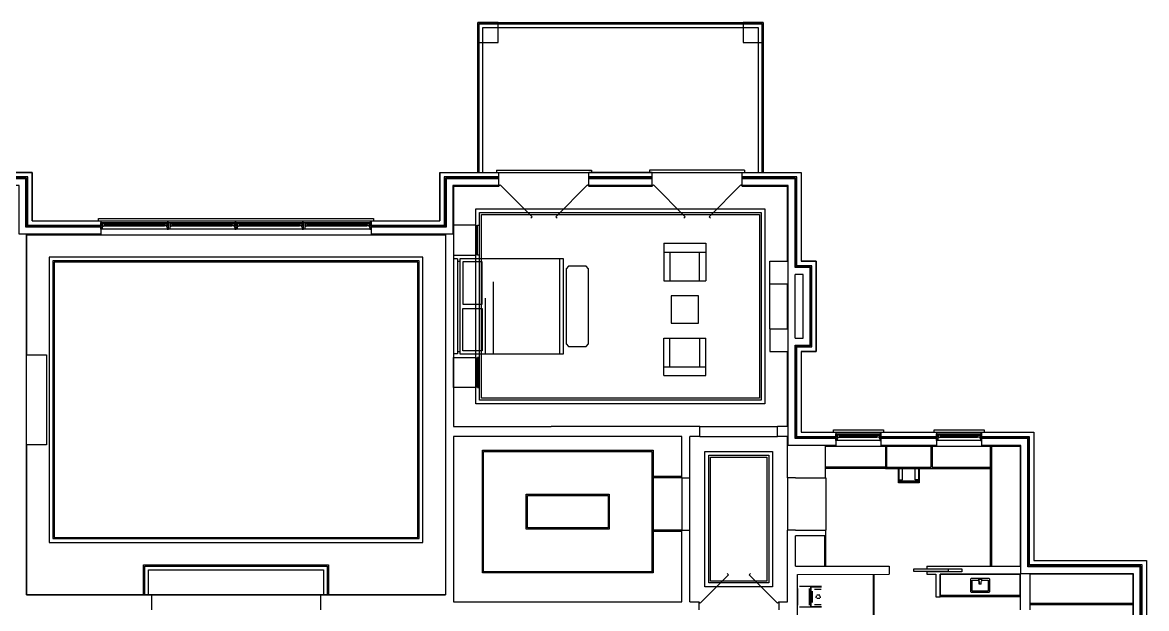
# Model space of a CAD drawing. Header units: metres. Extents: x -730 to 730, y 0 to 1069.
# Drawn here: x -171 to 728, y 600 to 1069 of the extents above; entities that cross this region are included whole.
import ezdxf

# ---------------------------------------------------------------- set-up
doc = ezdxf.new("R2010")
doc.units = ezdxf.units.M

msp = doc.modelspace()

# ---------------------------------------------------------------- linework, layer by layer
at = {"layer": 'Defpoints'}
msp.add_lwpolyline([(-452.05, 948.83), (-163.04, 948.83), (-163.04, 910.08), (162.95, 910.08), (162.95, 948.83), (451.95, 948.85), (451.95, 877.83), (463.96, 877.83), (463.96, 805.83), (451.95, 805.83), (451.95, 741.08), (638.04, 741.09), (638.05, 638.5), (728.04, 638.5), (728.04, 481.5), (623.05, 481.5), (623.05, 486), (448.95, 486)], dxfattribs=at)
at = {"layer": 'Defpoints', "elevation": -0.34}
msp.add_lwpolyline([(-167.54, 899.09), (167.45, 899.09), (167.45, 611.09), (-167.54, 611.09)], close=True, dxfattribs=at)
at = {"layer": 'FP-Above'}
for p, q in [((441.01, 704.74), (441.04, 662.74)), ((471.51, 704.75), (471.55, 662.75))]:
    msp.add_line(p, q, dxfattribs=at)
at = {"layer": 'FP-Above', "elevation": -0.34}
for points in [[(-149.54, 653.08), (149.45, 653.08), (149.45, 881.08), (-149.54, 881.08)], [(-146.54, 656.08), (146.45, 656.08), (146.45, 878.08), (-146.54, 878.08)], [(-145.54, 657.08), (145.45, 657.08), (145.45, 877.08), (-145.54, 877.08)], [(374.96, 725.83), (428.96, 725.83), (428.96, 617.58), (374.96, 617.58)], [(377.96, 722.83), (425.96, 722.83), (425.96, 620.58), (377.96, 620.58)], [(379.46, 721.33), (424.46, 721.33), (424.46, 622.08), (379.46, 622.08)]]:
    msp.add_lwpolyline(points, close=True, dxfattribs=at)
msp.add_lwpolyline([(-67.54, 611.08), (67.45, 611.08)], dxfattribs=at)
at = {"layer": 'FP-Balcony', "elevation": -0.34}
for points in [[(193.46, 948.83), (193.46, 1068.83), (421.45, 1068.83), (421.45, 948.83)], [(194.46, 948.83), (194.46, 1067.83), (420.45, 1067.83), (420.45, 948.83)], [(197.46, 948.83), (197.46, 1064.83), (417.45, 1064.83), (417.45, 948.83)]]:
    msp.add_lwpolyline(points, dxfattribs=at)
at = {"layer": 'FP-Below', "elevation": -0.34}
for points in [[(193.46, 1052.83), (209.46, 1052.83), (209.46, 1068.83), (193.46, 1068.83)], [(405.45, 1052.83), (421.45, 1052.83), (421.45, 1068.83), (405.45, 1068.83)]]:
    msp.add_lwpolyline(points, close=True, dxfattribs=at)
at = {"layer": 'FP-Door'}
for points in [[(235.67, 912.38), (236.73, 913.44), (211.27, 938.89), (210.21, 937.83)], [(256.75, 912.38), (255.68, 913.44), (281.14, 938.89), (282.2, 937.83)], [(358.17, 912.38), (359.23, 913.44), (333.78, 938.89), (332.71, 937.83)], [(379.25, 912.38), (378.19, 913.44), (403.64, 938.89), (404.71, 937.83)], [(392.59, 628.21), (393.65, 627.15), (371.02, 604.52), (369.96, 605.58)], [(411.33, 628.21), (410.27, 627.15), (432.9, 604.52), (433.96, 605.58)]]:
    msp.add_lwpolyline(points, dxfattribs=at)
msp.add_lwpolyline([(541.76, 631.5), (541.76, 630), (569.76, 630), (569.76, 631.5)], close=True, dxfattribs=at)
at = {"layer": 'FP-Fixture'}
for p, q in [((191.95, 905.83), (192.95, 905.83)), ((173.95, 879.83), (173.95, 803.83)), ((176.95, 879.83), (173.95, 879.83)), ((176.95, 879.83), (176.95, 803.83)), ((176.95, 877.83), (178.95, 877.83)), ((178.95, 879.83), (178.95, 803.83)), ((261.95, 879.83), (178.95, 879.83)), ((181.38, 877.41), (181.38, 843.55)), ((196.68, 877.41), (181.38, 877.41)), ((196.68, 843.55), (196.68, 877.41)), ((258.95, 803.83), (258.95, 879.83)), ((261.95, 803.83), (261.95, 879.83)), ((205.57, 861.47), (205.57, 803.83)), ((199.11, 848.33), (199.11, 803.83)), ((181.38, 843.55), (196.68, 843.55)), ((181.38, 806.26), (181.38, 840.11)), ((181.38, 840.11), (196.68, 840.11)), ((196.68, 840.11), (196.68, 806.26)), ((176.95, 803.83), (173.95, 803.83)), ((176.95, 805.83), (178.95, 805.83)), ((178.95, 803.83), (261.95, 803.83)), ((196.68, 806.26), (181.38, 806.26)), ((191.95, 799.83), (192.95, 799.83)), ((191.95, 777.83), (192.95, 777.83)), ((519.2, 730.08), (519.2, 712.08)), ((556.7, 730.08), (556.7, 712.08)), ((603.04, 730.08), (603.05, 634)), ((519.2, 712.08), (556.7, 712.08)), ((356.46, 705.71, -0.27), (332.46, 705.71, -0.34)), ((356.46, 704.71, -0.27), (332.46, 704.71, -0.34)), ((356.46, 662.71, -0.27), (332.46, 662.71, -0.34)), ((356.46, 661.71, -0.27), (332.46, 661.71, -0.34)), ((563.05, 627.5), (563.05, 609.5)), ((627.05, 627.5), (563.05, 627.5)), ((594.8, 624.25), (594.8, 624)), ((595.3, 624.25), (595.3, 624)), ((627.05, 609.5), (627.05, 627.5)), ((448.95, 616.23), (448.95, 602.75)), ((456.93, 617.76), (450.46, 617.75)), ((468.11, 617.74), (457.33, 617.74)), ((458.44, 609.49), (458.44, 616.24)), ((458.58, 616.02), (458.58, 609.49)), ((459.5, 617.03), (459.14, 617.03)), ((459.14, 616.59), (459.49, 616.59)), ((459.49, 616.97), (459.49, 602.01)), ((468.09, 617.35), (459.87, 617.35)), ((460.92, 604.9), (460.92, 614.09)), ((462.43, 615.61), (468, 615.61)), ((458.44, 609.49), (458.44, 602.74)), ((458.58, 602.96), (458.58, 609.49)), ((459.14, 602.4), (459.49, 602.4)), ((462.43, 603.38), (468, 603.38)), ((463.87, 610.37), (463.87, 609.49)), ((463.87, 608.62), (463.87, 609.49)), ((466.72, 610.77), (464.38, 610.86)), ((466.72, 608.21), (464.38, 608.12)), ((467.21, 609.5), (467.21, 610.28)), ((467.21, 609.49), (467.21, 608.71)), ((627.05, 610.5), (563.05, 610.5)), ((627.05, 609.5), (563.05, 609.5)), ((456.93, 601.22), (450.46, 601.23)), ((468.11, 601.24), (457.33, 601.24)), ((459.5, 601.96), (459.14, 601.96)), ((468.09, 601.63), (459.87, 601.63))]:
    msp.add_line(p, q, dxfattribs=at)
at = {"layer": 'FP-Fixture', "elevation": -0.34}
for points in [[(173.95, 906.83), (173.95, 882.83), (191.95, 882.83), (191.95, 906.83)], [(192.95, 882.83), (192.95, 906.83), (194.45, 906.83), (194.45, 882.83)], [(263.95, 871.83), (263.95, 811.83), (265.95, 809.83), (279.95, 809.83), (281.95, 811.83), (281.95, 871.83), (279.95, 873.83), (265.95, 873.83)], [(173.95, 776.83), (173.95, 800.83), (191.95, 800.83), (191.95, 776.83)], [(192.95, 800.83), (192.95, 776.83), (194.45, 776.83), (194.45, 800.83)], [(197.95, 725.83), (332.46, 725.83), (332.46, 629.58), (197.95, 629.58)], [(231.95, 691.58), (298.46, 691.58), (298.46, 663.58), (231.95, 663.58)]]:
    msp.add_lwpolyline(points, close=True, dxfattribs=at)
at = {"layer": 'FP-Fixture'}
for points, elevation in [([(257.95, 737.83), (257.95, 737.83)], -0.34), ([(519.2, 712.08), (471.46, 712.08)], -0.34), ([(556.7, 712.08), (603.05, 712.08)], -0.34), ([(471.47, 658.21), (471.47, 633.99)], 0.17)]:
    msp.add_lwpolyline(points, dxfattribs=dict(at, elevation=elevation))
for points in [[(509.76, 591.49), (509.76, 627.5)], [(510.26, 591.49), (510.26, 627.5)], [(595.8, 624.5), (602.05, 624.5), (602.55, 624), (602.55, 613.5), (602.05, 613), (588.05, 613), (587.55, 613.5), (587.55, 624), (588.05, 624.5), (594.3, 624.5)], [(596.05, 622.75), (601.55, 622.75), (601.55, 614), (588.55, 614), (588.55, 622.75), (594.05, 622.75)], [(594.3, 622), (594.05, 622), (594.05, 624), (596.05, 624), (596.05, 622), (595.8, 622)], [(595.8, 624.5), (595.8, 624.25), (594.3, 624.25), (594.3, 624.5)], [(595.8, 619.75), (594.3, 619.75), (594.3, 623.75), (595.8, 623.75)], [(595.55, 621.75), (595.55, 619.75), (594.55, 619.75), (594.55, 621.75)], [(635.05, 603.5), (717.04, 603.5)]]:
    msp.add_lwpolyline(points, dxfattribs=at)
at = {"layer": 'FP-Furniture'}
for p, q in [((341.98, 892.21), (341.98, 862.17)), ((341.98, 892.21), (375.67, 892.21)), ((375.67, 892.21), (375.68, 862.17)), ((341.98, 885.21), (375.68, 885.21)), ((346.98, 885.21), (346.98, 862.17)), ((370.68, 862.17), (370.68, 885.21)), ((341.98, 862.17), (375.68, 862.17)), ((426.96, 823.83), (426.96, 859.83)), ((341.98, 786.42), (341.98, 816.46)), ((341.98, 816.46), (375.68, 816.46)), ((346.98, 793.42), (346.98, 816.46)), ((370.68, 816.46), (370.68, 793.41)), ((375.67, 786.41), (375.68, 816.46)), ((341.98, 793.42), (375.68, 793.41)), ((341.98, 786.42), (375.67, 786.41))]:
    msp.add_line(p, q, dxfattribs=at)
at = {"layer": 'FP-Furniture', "elevation": -0.34}
msp.add_lwpolyline([(347.98, 828.46), (369.68, 828.46), (369.68, 850.17), (347.98, 850.17)], close=True, dxfattribs=at)
at = {"layer": 'FP-Furniture', "color": 8, "elevation": -0.34}
for points in [[(546.17, 712.08), (546.17, 700.74), (529.8, 700.74), (529.8, 712.08)], [(530.09, 712.08), (530.09, 703), (532.89, 703), (532.89, 712.08)], [(545.82, 712.08), (545.82, 703), (543.02, 703), (543.02, 712.08)]]:
    msp.add_lwpolyline(points, dxfattribs=at)
at = {"layer": 'FP-Furniture', "color": 8, "elevation": -0.68}
msp.add_lwpolyline([(530.17, 702.33), (545.74, 702.33), (545.74, 701.09), (530.17, 701.09)], close=True, dxfattribs=at)
at = {"layer": 'FP-Mill'}
for p, q in [((370.96, 745.83), (432.95, 745.83)), ((370.96, 737.83), (432.95, 737.83)), ((520.2, 730.08), (520.2, 713.08)), ((555.7, 730.08), (555.7, 713.08)), ((604.04, 730.08), (604.05, 634)), ((520.2, 713.08), (555.7, 713.08)), ((356.46, 704.71, -0.27), (356.46, 662.71)), ((362.96, 662.71), (362.96, 704.71))]:
    msp.add_line(p, q, dxfattribs=at)
at = {"layer": 'FP-Mill', "elevation": -0.34}
for points in [[(191.65, 919.83), (422.96, 919.83), (422.96, 763.83), (191.65, 763.83)], [(194.65, 916.83), (419.96, 916.83), (419.96, 766.83), (194.65, 766.83)], [(196.15, 915.33), (418.46, 915.33), (418.46, 768.33), (196.15, 768.33)], [(232.95, 690.58), (297.46, 690.58), (297.46, 664.58), (232.95, 664.58)]]:
    msp.add_lwpolyline(points, close=True, dxfattribs=at)
at = {"layer": 'FP-Mill'}
for points, elevation in [([(258.95, 737.83), (258.95, 737.83)], -0.34), ([(333.46, 661.71), (333.46, 628.58), (196.95, 628.58), (196.95, 726.83), (333.46, 726.83), (333.46, 705.71)], -0.34), ([(519.2, 713.08), (471.46, 713.08)], -0.34), ([(556.7, 713.08), (603.05, 713.08)], -0.34), ([(333.46, 704.71), (333.46, 662.71)], -0.34), ([(470.47, 658.21), (470.47, 633.99)], 0.17)]:
    msp.add_lwpolyline(points, dxfattribs=dict(at, elevation=elevation))
msp.add_lwpolyline([(635.05, 604.5), (717.04, 604.5)], dxfattribs=at)
at = {"layer": 'FP-Proposed Wall'}
for p, q in [((-163.04, 948.83), (-210.3, 948.83)), ((-163.04, 910.08), (-163.04, 948.83)), ((162.95, 948.83), (162.95, 910.08)), ((210.21, 937.83), (210.21, 948.83)), ((332.71, 948.83), (282.2, 948.83)), ((282.2, 937.83), (282.2, 948.83)), ((332.71, 937.83), (332.71, 948.83)), ((404.71, 937.83), (404.71, 948.83)), ((451.95, 948.83), (451.96, 877.83)), ((173.95, 937.83), (173.95, 745.83)), ((173.95, 937.83), (210.21, 937.83)), ((282.2, 937.83), (332.71, 937.83)), ((404.71, 937.83), (440.95, 937.83)), ((440.95, 877.83), (440.95, 937.83)), ((-163.04, 910.08), (-108.05, 910.08, -0.34)), ((-108.05, 910.08, -0.34), (-108.05, 899.09, -0.34)), ((107.95, 910.08), (107.95, 899.08)), ((107.95, 910.08), (162.95, 910.08)), ((-167.54, 899.08), (-108.05, 899.09, -0.34)), ((-167.54, 899.08), (-167.54, 803.08)), ((107.95, 899.08), (167.45, 899.08)), ((167.45, 899.08), (167.45, 611.08)), ((426.96, 859.83), (426.96, 877.83)), ((426.96, 877.83), (440.96, 877.83)), ((426.96, 859.83), (440.96, 859.83)), ((440.96, 823.83), (440.96, 859.83)), ((426.96, 823.83), (426.96, 805.83)), ((426.96, 823.83), (440.96, 823.83)), ((-167.54, 803.08), (-151.54, 803.08)), ((-151.54, 803.08), (-151.54, 731.08)), ((426.96, 805.83), (440.96, 805.83)), ((440.96, 745.83), (440.96, 805.83)), ((451.95, 805.83), (451.95, 741.08)), ((173.95, 745.83), (251.95, 745.83)), ((173.95, 737.83), (173.95, 605.58)), ((251.95, 737.83), (173.95, 737.83)), ((370.96, 745.83), (251.95, 745.83)), ((356.46, 737.83), (251.95, 737.83)), ((356.46, 704.71), (356.46, 737.83)), ((362.96, 704.71), (362.96, 737.83)), ((370.96, 737.83), (362.96, 737.83)), ((370.96, 737.83), (370.96, 745.83)), ((432.95, 737.83), (432.95, 745.83)), ((440.96, 745.83), (432.95, 745.83)), ((440.96, 737.83), (432.95, 737.83)), ((440.96, 704.71), (440.96, 737.83)), ((451.95, 741.08), (479.7, 741.08)), ((479.7, 741.08), (479.7, 730.08)), ((515.7, 741.08), (515.7, 730.08)), ((515.7, 741.08), (560.2, 741.08)), ((560.2, 741.08), (560.2, 730.08)), ((596.2, 741.08), (638.04, 741.08)), ((596.2, 741.08), (596.2, 730.08)), ((638.04, 741.08), (638.05, 638.5)), ((-167.54, 731.08), (-167.54, 611.08)), ((-151.54, 731.08), (-167.54, 731.08)), ((471.46, 709.21), (471.46, 730.08)), ((471.46, 730.08), (479.7, 730.08)), ((515.7, 730.08), (560.2, 730.08)), ((596.2, 730.08), (627.04, 730.08)), ((627.04, 730.08), (627.05, 634)), ((356.46, 704.71, -0.27), (362.96, 704.71)), ((447.46, 704.71), (440.95, 704.71)), ((447.47, 704.71), (471.46, 704.71)), ((471.46, 704.71), (471.46, 709.21)), ((356.46, 605.58), (356.46, 662.71)), ((356.46, 662.71), (362.96, 662.71)), ((362.96, 605.58), (362.96, 662.71)), ((440.96, 605.58), (440.96, 662.71)), ((447.46, 662.71), (440.96, 662.71)), ((447.46, 633.99), (447.46, 658.21)), ((471.47, 658.21), (447.46, 658.21)), ((447.47, 662.71), (471.47, 662.71)), ((471.47, 662.71), (471.47, 658.21)), ((638.05, 638.5), (638.04, 638.5)), ((638.05, 638.5), (728.04, 638.5)), ((728.04, 638.5), (728.04, 590)), ((447.46, 633.99), (522.26, 634)), ((522.26, 634), (522.26, 627.5)), ((552.26, 634), (552.26, 632)), ((552.26, 634), (627.05, 634)), ((552.26, 629.5), (552.26, 627.5)), ((448.95, 627.49), (522.26, 627.5)), ((448.95, 492.5), (448.95, 627.49)), ((552.26, 627.5), (559.55, 627.5)), ((563.05, 627.5), (627.05, 627.5)), ((627.05, 627.5), (627.05, 599.08)), ((635.05, 599.08), (635.05, 627.5)), ((717.04, 627.5), (635.05, 627.5)), ((717.04, 627.5), (717.04, 590)), ((-167.54, 611.08), (-67.54, 611.08)), ((-67.54, 611.08), (-67.54, 599.08)), ((67.45, 611.08), (67.45, 599.08)), ((67.45, 611.08), (167.45, 611.08)), ((173.95, 605.58), (356.46, 605.58)), ((362.96, 605.58), (369.96, 605.58)), ((369.96, 605.58), (369.96, 599.08)), ((433.96, 605.58), (433.96, 599.08)), ((433.96, 605.58), (440.96, 605.58))]:
    msp.add_line(p, q, dxfattribs=at)
at = {"layer": 'FP-Proposed Wall', "color": 8}
for p, q in [((552.26, 632), (580.26, 632)), ((580.26, 629.5), (552.26, 629.5)), ((580.26, 632), (580.26, 629.5))]:
    msp.add_line(p, q, dxfattribs=at)
at = {"layer": 'FP-Proposed Wall'}
for points in [[(451.96, 805.83), (463.96, 805.83), (463.96, 877.83), (451.96, 877.83)], [(559.55, 627.5), (559.55, 609.5), (563.05, 609.5), (563.05, 627.5)]]:
    msp.add_lwpolyline(points, dxfattribs=at)
at = {"layer": 'FP-Stair', "elevation": -0.68}
for points in [[(208.2, 950.83), (208.2, 948.83)], [(208.2, 950.83), (284.19, 950.83), (284.19, 948.83)], [(406.7, 950.83), (330.71, 950.83), (330.71, 948.83)], [(406.7, 950.83), (406.7, 948.83)]]:
    msp.add_lwpolyline(points, dxfattribs=at)
at = {"layer": 'FP-Stair'}
for points in [[(-74.04, 611.08), (-74.04, 635.08), (73.95, 635.08), (73.95, 611.08)], [(-73.04, 611.08), (-73.04, 634.08), (72.95, 634.08), (72.95, 611.08)], [(-70.04, 611.08), (-70.04, 631.08), (69.95, 631.08), (69.95, 611.08)]]:
    msp.add_lwpolyline(points, dxfattribs=at)
at = {"layer": 'FP-Wall Detail'}
for points in [[(-108.05, 906.58), (-166.55, 906.58), (-166.55, 945.33), (-210.3, 945.33)], [(-108.05, 905.58), (-167.55, 905.58), (-167.55, 944.33), (-210.3, 944.33)], [(-108.05, 905.08), (-168.05, 905.08), (-168.05, 943.83), (-210.3, 943.83)], [(210.21, 945.33), (166.45, 945.33), (166.45, 906.58), (107.95, 906.58)], [(210.21, 944.33), (167.45, 944.33), (167.45, 905.58), (107.95, 905.58)], [(210.21, 943.83), (167.95, 943.83), (167.95, 905.08), (107.95, 905.08)], [(332.71, 945.33), (282.19, 945.33)], [(332.71, 944.33), (282.19, 944.33)], [(332.71, 943.83), (282.19, 943.83)], [(448.46, 874.33), (448.46, 945.33), (404.71, 945.33)], [(447.46, 873.33), (447.46, 944.33), (404.71, 944.33)], [(446.96, 872.83), (446.96, 943.83), (404.71, 943.83)], [(-108.05, 899.58), (-173.55, 899.58), (-173.55, 938.33), (-210.3, 938.33)], [(210.21, 938.33), (173.45, 938.33), (173.45, 899.58), (107.95, 899.58)], [(332.71, 938.33), (282.2, 938.33)], [(479.7, 730.58), (441.46, 730.58), (441.46, 938.33), (404.71, 938.33)], [(446.96, 810.83), (458.96, 810.83), (458.96, 872.83), (446.96, 872.83)], [(447.46, 810.33), (459.46, 810.33), (459.46, 873.33), (447.46, 873.33)], [(448.46, 809.33), (460.46, 809.33), (460.46, 874.33), (448.46, 874.33)], [(446.96, 816.33), (453.46, 816.33), (453.46, 867.33), (446.96, 867.33)], [(446.96, 816.33), (446.96, 867.33)], [(479.7, 736.08), (446.96, 736.08), (446.96, 810.83)], [(479.7, 736.58), (447.46, 736.58), (447.46, 810.33)], [(479.7, 737.58), (448.46, 737.58), (448.46, 809.33)], [(560.2, 737.58), (515.7, 737.58)], [(724.54, 590), (724.54, 635), (634.55, 635), (634.55, 737.58), (596.2, 737.58)], [(560.2, 736.58), (515.7, 736.58)], [(560.2, 736.08), (515.7, 736.08)], [(560.2, 730.58), (515.7, 730.58)], [(723.54, 590), (723.54, 634), (633.55, 634), (633.55, 736.58), (596.2, 736.58)], [(723.04, 590), (723.04, 633.5), (633.05, 633.5), (633.05, 736.08), (596.2, 736.08)], [(717.54, 590), (717.54, 628), (627.55, 628), (627.55, 730.58), (596.2, 730.58)]]:
    msp.add_lwpolyline(points, dxfattribs=at)
at = {"layer": 'FP-Window'}
for p, q in [((-110.05, 910.08), (-110.05, 912.08)), ((-110.05, 912.08), (109.95, 912.08)), ((-107.05, 908.98), (-55.05, 908.98)), ((-53.05, 908.98), (-1.05, 908.98)), ((0.95, 908.98), (52.95, 908.98)), ((54.95, 908.98), (106.95, 908.98)), ((109.95, 912.08), (109.95, 910.08)), ((-108.05, 899.08), (107.95, 899.08)), ((-55.05, 903.48), (-107.05, 903.48)), ((-105.05, 906.73), (-105.05, 907.23)), ((-104.8, 907.73), (-104.55, 907.48)), ((-57.3, 907.73), (-104.8, 907.73)), ((-104.8, 906.23), (-104.55, 906.48)), ((-104.8, 906.23), (-57.3, 906.23)), ((-104.55, 907.48), (-104.55, 907.35)), ((-104.55, 906.6), (-104.55, 906.48)), ((-57.3, 907.73), (-57.55, 907.48)), ((-57.55, 907.48), (-57.55, 907.35)), ((-57.55, 906.6), (-57.55, 906.48)), ((-57.3, 906.23), (-57.55, 906.48)), ((-57.05, 906.73), (-57.05, 907.23)), ((-1.05, 903.48), (-53.05, 903.48)), ((-51.05, 906.73), (-51.05, 907.23)), ((-50.8, 907.73), (-50.55, 907.48)), ((-3.3, 907.73), (-50.8, 907.73)), ((-50.8, 906.23), (-50.55, 906.48)), ((-50.8, 906.23), (-3.3, 906.23)), ((-50.55, 907.48), (-50.55, 907.35)), ((-50.55, 906.6), (-50.55, 906.48)), ((-3.3, 907.73), (-3.55, 907.48)), ((-3.55, 907.48), (-3.55, 907.35)), ((-3.55, 906.6), (-3.55, 906.48)), ((-3.3, 906.23), (-3.55, 906.48)), ((-3.05, 906.73), (-3.05, 907.23)), ((52.95, 903.48), (0.95, 903.48)), ((2.95, 906.73), (2.95, 907.23)), ((3.2, 907.73), (3.45, 907.48)), ((50.7, 907.73), (3.2, 907.73)), ((3.2, 906.23), (3.45, 906.48)), ((3.2, 906.23), (50.7, 906.23)), ((3.45, 907.48), (3.45, 907.35)), ((3.45, 906.6), (3.45, 906.48)), ((50.7, 907.73), (50.45, 907.48)), ((50.45, 907.48), (50.45, 907.35)), ((50.45, 906.6), (50.45, 906.48)), ((50.7, 906.23), (50.45, 906.48)), ((50.95, 906.73), (50.95, 907.23)), ((106.95, 903.48), (54.95, 903.48)), ((56.95, 906.73), (56.95, 907.23)), ((57.2, 907.73), (57.45, 907.48)), ((104.7, 907.73), (57.2, 907.73)), ((57.2, 906.23), (57.45, 906.48)), ((57.2, 906.23), (104.7, 906.23)), ((57.45, 907.48), (57.45, 907.35)), ((57.45, 906.6), (57.45, 906.48)), ((104.7, 907.73), (104.45, 907.48)), ((104.45, 907.48), (104.45, 907.35)), ((104.45, 906.6), (104.45, 906.48)), ((104.7, 906.23), (104.45, 906.48)), ((104.95, 906.73), (104.95, 907.23)), ((107.95, 899.08), (107.95, 899.08)), ((477.7, 741.08), (477.7, 743.08)), ((477.7, 743.08), (517.7, 743.08)), ((480.7, 739.98), (514.7, 739.98)), ((482.7, 737.73), (482.7, 738.23)), ((482.95, 738.73), (483.2, 738.48)), ((512.45, 738.73), (482.95, 738.73)), ((482.95, 737.23), (483.2, 737.48)), ((482.95, 737.23), (512.45, 737.23)), ((483.2, 738.48), (483.2, 738.35)), ((483.2, 737.6), (483.2, 737.48)), ((512.45, 738.73), (512.2, 738.48)), ((512.2, 738.48), (512.2, 738.35)), ((512.2, 737.6), (512.2, 737.48)), ((512.45, 737.23), (512.2, 737.48)), ((512.7, 737.73), (512.7, 738.23)), ((517.7, 743.08), (517.7, 741.08)), ((558.2, 741.08), (558.2, 743.08)), ((558.2, 743.08), (598.2, 743.08)), ((561.2, 739.98), (595.2, 739.98)), ((563.2, 737.73), (563.2, 738.23)), ((563.45, 738.73), (563.7, 738.48)), ((592.95, 738.73), (563.45, 738.73)), ((563.45, 737.23), (563.7, 737.48)), ((563.45, 737.23), (592.95, 737.23)), ((563.7, 738.48), (563.7, 738.35)), ((563.7, 737.6), (563.7, 737.48)), ((592.95, 738.73), (592.7, 738.48)), ((592.7, 738.48), (592.7, 738.35)), ((592.7, 737.6), (592.7, 737.48)), ((592.95, 737.23), (592.7, 737.48)), ((593.2, 737.73), (593.2, 738.23)), ((598.2, 743.08), (598.2, 741.08)), ((479.7, 730.08), (515.7, 730.08)), ((514.7, 734.48), (480.7, 734.48)), ((515.7, 730.08), (515.7, 730.08)), ((560.2, 730.08), (596.2, 730.08)), ((595.2, 734.48), (561.2, 734.48)), ((596.2, 730.08), (596.2, 730.08))]:
    msp.add_line(p, q, dxfattribs=at)
for points in [[(-108.05, 908.98), (-107.05, 908.98), (-107.05, 905.98), (-106.55, 905.98), (-106.55, 905.48), (-107.05, 905.48), (-107.05, 903.48), (-108.05, 903.48), (-108.05, 908.98)], [(-54.05, 908.98), (-55.05, 908.98), (-55.05, 905.98), (-55.55, 905.98), (-55.55, 905.48), (-55.05, 905.48), (-55.05, 903.48), (-54.05, 903.48), (-54.05, 908.98)], [(-54.05, 908.98), (-53.05, 908.98), (-53.05, 905.98), (-52.55, 905.98), (-52.55, 905.48), (-53.05, 905.48), (-53.05, 903.48), (-54.05, 903.48), (-54.05, 908.98)], [(-0.05, 908.98), (-1.05, 908.98), (-1.05, 905.98), (-1.55, 905.98), (-1.55, 905.48), (-1.05, 905.48), (-1.05, 903.48), (-0.05, 903.48), (-0.05, 908.98)], [(-0.05, 908.98), (0.95, 908.98), (0.95, 905.98), (1.45, 905.98), (1.45, 905.48), (0.95, 905.48), (0.95, 903.48), (-0.05, 903.48), (-0.05, 908.98)], [(53.95, 908.98), (52.95, 908.98), (52.95, 905.98), (52.45, 905.98), (52.45, 905.48), (52.95, 905.48), (52.95, 903.48), (53.95, 903.48), (53.95, 908.98)], [(53.95, 908.98), (54.95, 908.98), (54.95, 905.98), (55.45, 905.98), (55.45, 905.48), (54.95, 905.48), (54.95, 903.48), (53.95, 903.48), (53.95, 908.98)], [(107.95, 908.98), (106.95, 908.98), (106.95, 905.98), (106.45, 905.98), (106.45, 905.48), (106.95, 905.48), (106.95, 903.48), (107.95, 903.48), (107.95, 908.98)], [(-104.8, 907.73), (-106.8, 907.73), (-106.8, 906.23), (-104.8, 906.23)], [(-105.05, 907.35), (-57.05, 907.35), (-57.05, 907.23), (-105.05, 907.23)], [(-105.05, 906.6), (-57.05, 906.6), (-57.05, 906.73), (-105.05, 906.73)], [(-57.3, 907.73), (-55.3, 907.73), (-55.3, 906.23), (-57.3, 906.23)], [(-50.8, 907.73), (-52.8, 907.73), (-52.8, 906.23), (-50.8, 906.23)], [(-51.05, 907.35), (-3.05, 907.35), (-3.05, 907.23), (-51.05, 907.23)], [(-51.05, 906.6), (-3.05, 906.6), (-3.05, 906.73), (-51.05, 906.73)], [(-3.3, 907.73), (-1.3, 907.73), (-1.3, 906.23), (-3.3, 906.23)], [(3.2, 907.73), (1.2, 907.73), (1.2, 906.23), (3.2, 906.23)], [(2.95, 907.35), (50.95, 907.35), (50.95, 907.23), (2.95, 907.23)], [(2.95, 906.6), (50.95, 906.6), (50.95, 906.73), (2.95, 906.73)], [(50.7, 907.73), (52.7, 907.73), (52.7, 906.23), (50.7, 906.23)], [(57.2, 907.73), (55.2, 907.73), (55.2, 906.23), (57.2, 906.23)], [(56.95, 907.35), (104.95, 907.35), (104.95, 907.23), (56.95, 907.23)], [(56.95, 906.6), (104.95, 906.6), (104.95, 906.73), (56.95, 906.73)], [(104.7, 907.73), (106.7, 907.73), (106.7, 906.23), (104.7, 906.23)], [(479.7, 739.98), (480.7, 739.98), (480.7, 736.98), (481.2, 736.98), (481.2, 736.48), (480.7, 736.48), (480.7, 734.48), (479.7, 734.48), (479.7, 739.98)], [(482.95, 738.73), (480.95, 738.73), (480.95, 737.23), (482.95, 737.23)], [(482.7, 738.35), (512.7, 738.35), (512.7, 738.23), (482.7, 738.23)], [(482.7, 737.6), (512.7, 737.6), (512.7, 737.73), (482.7, 737.73)], [(512.45, 738.73), (514.45, 738.73), (514.45, 737.23), (512.45, 737.23)], [(515.7, 739.98), (514.7, 739.98), (514.7, 736.98), (514.2, 736.98), (514.2, 736.48), (514.7, 736.48), (514.7, 734.48), (515.7, 734.48), (515.7, 739.98)], [(560.2, 739.98), (561.2, 739.98), (561.2, 736.98), (561.7, 736.98), (561.7, 736.48), (561.2, 736.48), (561.2, 734.48), (560.2, 734.48), (560.2, 739.98)], [(563.45, 738.73), (561.45, 738.73), (561.45, 737.23), (563.45, 737.23)], [(563.2, 738.35), (593.2, 738.35), (593.2, 738.23), (563.2, 738.23)], [(563.2, 737.6), (593.2, 737.6), (593.2, 737.73), (563.2, 737.73)], [(592.95, 738.73), (594.95, 738.73), (594.95, 737.23), (592.95, 737.23)], [(596.2, 739.98), (595.2, 739.98), (595.2, 736.98), (594.7, 736.98), (594.7, 736.48), (595.2, 736.48), (595.2, 734.48), (596.2, 734.48), (596.2, 739.98)]]:
    msp.add_lwpolyline(points, dxfattribs=at)

doc.saveas('drawing.dxf')
